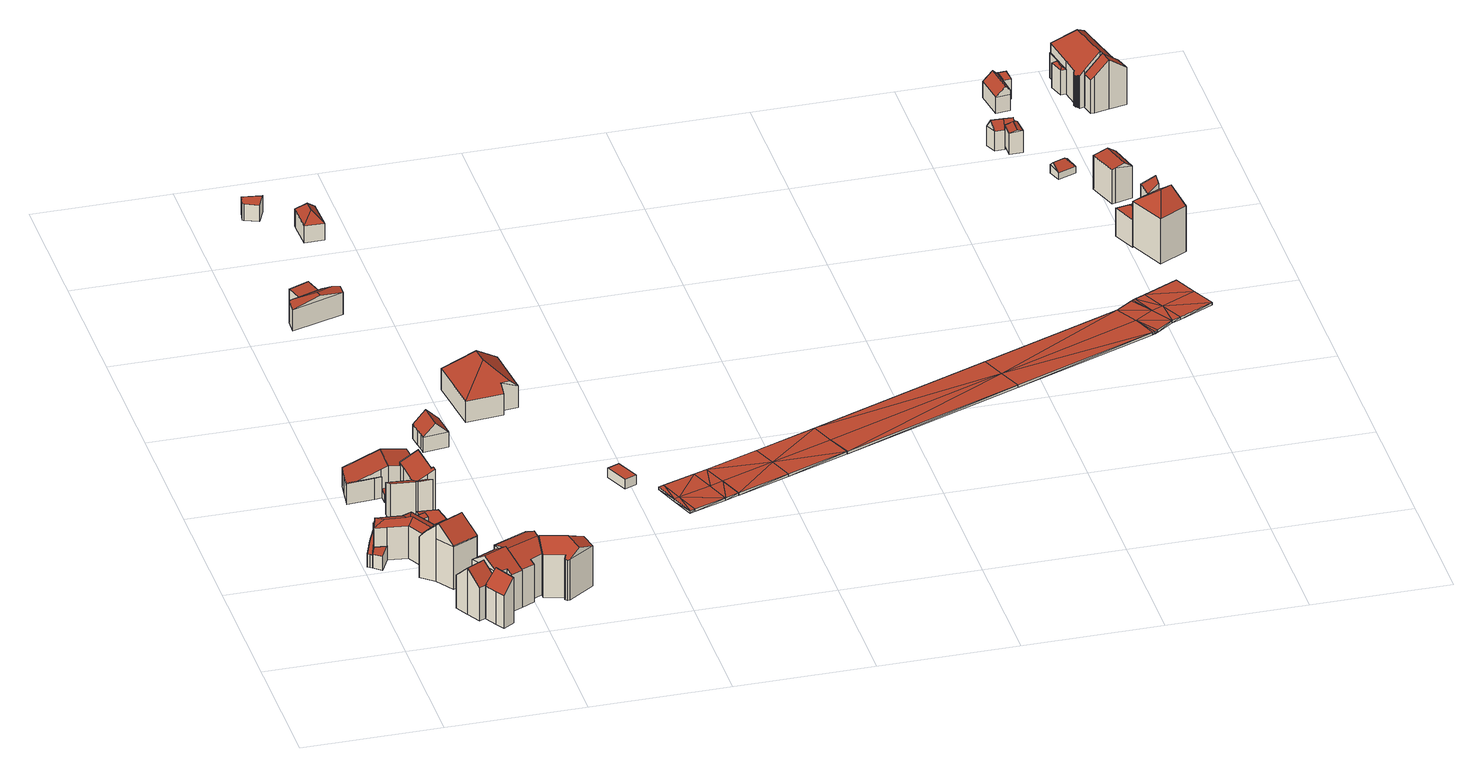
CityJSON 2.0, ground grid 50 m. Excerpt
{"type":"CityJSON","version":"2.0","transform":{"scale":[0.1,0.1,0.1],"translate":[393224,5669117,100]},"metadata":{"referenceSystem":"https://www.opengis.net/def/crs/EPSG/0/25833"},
"CityObjects":{
"building1":{"type":"Building","attributes":{"Gemeindeschluessel":14627140,"Geometrietyp2DReferenz":"3000","function":"31001_9998","roofType":"9999"},"children":["building1-1","building1-2","building1-3","building1-4","building1-5"]},
"building1-1":{"type":"BuildingPart","attributes":{"Dachtyp_tdc":"tdcFreeFormRoof","Dachneigung":19.49,"QualitaetDacherkennung":13,"Geometrietyp2DReferenz":"3000","roofType":"5000","measuredHeight":14.14},"parents":["building1"],"geometry":[{"type":"MultiSurface","lod":"2","boundaries":[[[0,1,2,3]],[[4,5,6]],[[7,8,5,4]],[[9,10,11,12,13,14,15,16,17,18,19]],[[20,7,10,9]],[[7,4,11,10]],[[4,6,12,11]],[[21,22,14,13]],[[22,23,24,15,14]],[[2,1,19,18,25]],[[1,20,9,19]],[[26,27,28,0,3,23,22]],[[29,26,22,21]],[[21,6,5,8,29]],[[8,7,27,26,29]],[[28,27,7,20]],[[0,28,20,1]],[[13,12,6,21]],[[30,24,23,3,31]],[[30,16,15,24]],[[25,32,31,3,2]],[[25,18,17,32]],[[17,16,30,31,32]]],"semantics":{"surfaces":[{"type":"RoofSurface"},{"type":"WallSurface"},{"type":"GroundSurface"},{"type":"ClosureSurface"}],"values":[0,1,1,2,1,1,1,1,1,1,1,0,0,0,0,0,0,3,1,3,1,3,3]}}]},
"building1-2":{"type":"BuildingPart","attributes":{"Dachtyp_tdc":"tdcGableRoof","Dachneigung":45.02,"QualitaetDacherkennung":51,"Geometrietyp2DReferenz":"3000","roofType":"3100","measuredHeight":23.31},"parents":["building1"],"geometry":[{"type":"MultiSurface","lod":"2","boundaries":[[[33,34,35,36]],[[37,38,21,13,39]],[[40,41,42,12,6]],[[41,33,36,42]],[[43,44,45,46]],[[38,37,47,45,44,40]],[[33,46,45,47,34]],[[41,43,46,33]],[[40,44,43,41]],[[36,35,39,13,12,42]],[[39,35,34,37]],[[6,21,38,40]],[[6,12,13,21]],[[34,47,37]]],"semantics":{"surfaces":[{"type":"WallSurface"},{"type":"RoofSurface"},{"type":"GroundSurface"},{"type":"ClosureSurface"}],"values":[0,0,0,0,1,1,0,0,0,2,3,0,3,3]}}]},
"building1-3":{"type":"BuildingPart","attributes":{"Dachtyp_tdc":"tdcFreeFormRoof","Dachneigung":27.72,"QualitaetDacherkennung":4,"Geometrietyp2DReferenz":"3000","roofType":"5000","measuredHeight":10.33},"parents":["building1"],"geometry":[{"type":"MultiSurface","lod":"2","boundaries":[[[48,49,50,51]],[[49,52,53,50]],[[52,54,55,53]],[[54,56,57,55]],[[56,25,18,57]],[[56,54,52,49,48,58,31,32]],[[32,25,56]],[[51,50,53,55,57,18,17,16]],[[17,18,25,32]],[[58,30,31]],[[17,32,31,30,16]],[[48,51,16,30,58]]],"semantics":{"surfaces":[{"type":"WallSurface"},{"type":"RoofSurface"},{"type":"GroundSurface"},{"type":"ClosureSurface"}],"values":[0,0,0,0,0,1,1,2,3,0,3,3]}}]},
"building1-4":{"type":"BuildingPart","attributes":{"Dachtyp_tdc":"tdcPolyFlatRoof","Dachneigung":0,"QualitaetDacherkennung":55,"Geometrietyp2DReferenz":"3000","roofType":"1000","measuredHeight":5.46},"parents":["building1"],"geometry":[{"type":"MultiSurface","lod":"2","boundaries":[[[24,59,60,15]],[[59,61,48,51,60]],[[30,58,61,59,24]],[[15,60,51,16]],[[58,48,61]],[[16,51,48,58,30]],[[15,16,30,24]]],"semantics":{"surfaces":[{"type":"WallSurface"},{"type":"RoofSurface"},{"type":"GroundSurface"},{"type":"ClosureSurface"}],"values":[0,0,1,2,0,3,3]}}]},
"building1-5":{"type":"BuildingPart","attributes":{"Dachtyp_tdc":"tdcPolyFlatRoof","Dachneigung":46.76,"QualitaetDacherkennung":30,"Geometrietyp2DReferenz":"3000","roofType":"2100","measuredHeight":22.6},"parents":["building1"],"geometry":[{"type":"MultiSurface","lod":"2","boundaries":[[[62,63,37,39,64]],[[65,62,64,35,34,47]],[[65,63,62]],[[64,39,35]],[[47,37,63,65]],[[34,35,39,37]],[[34,37,47]]],"semantics":{"surfaces":[{"type":"WallSurface"},{"type":"RoofSurface"},{"type":"GroundSurface"},{"type":"ClosureSurface"}],"values":[0,0,1,2,0,3,3]}}]},
"building2":{"type":"Building","attributes":{"Gemeindeschluessel":14627140,"Geometrietyp2DReferenz":"3000","function":"31001_9998","roofType":"9999"},"children":["building2-1","building2-2"]},
"building2-1":{"type":"BuildingPart","attributes":{"Dachtyp_tdc":"tdcGableRoof","Dachneigung":41.93,"QualitaetDacherkennung":60,"Geometrietyp2DReferenz":"3000","roofType":"3100","measuredHeight":18.28},"parents":["building2"],"geometry":[{"type":"MultiSurface","lod":"2","boundaries":[[[66,67,68,69]],[[67,70,71,68]],[[70,72,73,71]],[[72,74,75,73]],[[74,76,77,75]],[[78,66,69,79,80]],[[74,72,70,67]],[[67,66,78,81,76,74]],[[69,68,71,73,75,77,79]],[[80,81,78]],[[79,77,76,81,80]]],"semantics":{"surfaces":[{"type":"WallSurface"},{"type":"RoofSurface"},{"type":"GroundSurface"},{"type":"ClosureSurface"}],"values":[0,0,0,0,0,0,1,1,2,0,3]}}]},
"building2-2":{"type":"BuildingPart","attributes":{"Dachtyp_tdc":"tdcPolyFlatRoof","Dachneigung":46.5,"QualitaetDacherkennung":61,"Geometrietyp2DReferenz":"3000","roofType":"2100","measuredHeight":17.98},"parents":["building2"],"geometry":[{"type":"MultiSurface","lod":"2","boundaries":[[[82,83,84,77,76]],[[83,85,86,84]],[[85,87,88,86]],[[87,89,90,88]],[[89,80,79,90]],[[80,89,87,85,83,82,81]],[[77,84,86,88,90,79]],[[76,81,82]],[[77,79,80,81,76]]],"semantics":{"surfaces":[{"type":"WallSurface"},{"type":"RoofSurface"},{"type":"GroundSurface"},{"type":"ClosureSurface"}],"values":[0,0,0,0,0,1,2,0,3]}}]},
"building3":{"type":"Building","attributes":{"Gemeindeschluessel":14627140,"Geometrietyp2DReferenz":"3000","function":"31001_9998","roofType":"9999"},"children":["building3-1","building3-2"]},
"building3-1":{"type":"BuildingPart","attributes":{"Dachtyp_tdc":"tdcPolyFlatRoof","Dachneigung":0,"QualitaetDacherkennung":45,"Geometrietyp2DReferenz":"3000","roofType":"1000","measuredHeight":3.75},"parents":["building3"],"geometry":[{"type":"MultiSurface","lod":"2","boundaries":[[[91,92,93,94]],[[95,96,97,98]],[[96,99,100,97]],[[99,101,102,100]],[[101,91,94,102]],[[101,99,96,95,92,91]],[[94,93,98,97,100,102]],[[98,93,92,95]]],"semantics":{"surfaces":[{"type":"WallSurface"},{"type":"RoofSurface"},{"type":"GroundSurface"},{"type":"ClosureSurface"}],"values":[0,0,0,0,0,1,2,3]}}]},
"building3-2":{"type":"BuildingPart","attributes":{"Dachtyp_tdc":"tdcPolyFlatRoof","Dachneigung":0,"QualitaetDacherkennung":50,"Geometrietyp2DReferenz":"3000","roofType":"1000","measuredHeight":7.84},"parents":["building3"],"geometry":[{"type":"MultiSurface","lod":"2","boundaries":[[[103,104,105,106]],[[104,107,95,98,105]],[[108,109,110,93,92]],[[109,111,112,110]],[[111,113,114,112]],[[113,103,106,114]],[[113,111,109,108,107,104,103]],[[106,105,98,93,110,112,114]],[[92,95,107,108]],[[92,93,98,95]]],"semantics":{"surfaces":[{"type":"WallSurface"},{"type":"RoofSurface"},{"type":"GroundSurface"},{"type":"ClosureSurface"}],"values":[0,0,0,0,0,0,1,2,0,3]}}]},
"building4":{"type":"Building","attributes":{"Dachtyp_tdc":"tdcFreeFormRoof","Gemeindeschluessel":14627140,"Dachneigung":33.5,"QualitaetDacherkennung":74,"Geometrietyp2DReferenz":"3000","function":"31001_9998","roofType":"5000","measuredHeight":20.15},"geometry":[{"type":"MultiSurface","lod":"2","boundaries":[[[115,116,117,118]],[[116,119,120,117]],[[119,121,84,120]],[[121,122,73,84]],[[122,123,124,73]],[[123,115,118,124]],[[125,126,123,122]],[[116,115,126,125,121,119]],[[122,121,125]],[[115,123,126]],[[118,117,120,84,73,124]]],"semantics":{"surfaces":[{"type":"WallSurface"},{"type":"RoofSurface"},{"type":"GroundSurface"}],"values":[0,0,0,0,0,0,1,1,0,0,2]}}]},
"building5":{"type":"Building","attributes":{"name":"Stadtverwaltung","Gemeindeschluessel":14627140,"Geometrietyp2DReferenz":"3000","function":"31001_3010","roofType":"9999"},"children":["building5-1","building5-2"]},
"building5-1":{"type":"BuildingPart","attributes":{"Dachtyp_tdc":"tdcGableRoof","Dachneigung":18.48,"QualitaetDacherkennung":16,"Geometrietyp2DReferenz":"3000","roofType":"3100","measuredHeight":11.84},"parents":["building5"],"geometry":[{"type":"MultiSurface","lod":"2","boundaries":[[[127,128,129,130,131]],[[132,133,134,135]],[[133,136,137,134]],[[136,138,139,137]],[[138,140,141,139]],[[140,142,143,141]],[[142,127,131,143]],[[138,136,133,132,144,128,127]],[[127,142,140,138]],[[131,130,135,134,137,139,141,143]],[[144,129,128]],[[132,135,130,129,144]]],"semantics":{"surfaces":[{"type":"WallSurface"},{"type":"RoofSurface"},{"type":"GroundSurface"},{"type":"ClosureSurface"}],"values":[0,0,0,0,0,0,0,1,1,2,0,3]}}]},
"building5-2":{"type":"BuildingPart","attributes":{"Dachtyp_tdc":"tdcPolyFlatRoof","Dachneigung":0,"QualitaetDacherkennung":1,"Geometrietyp2DReferenz":"3000","roofType":"1000","measuredHeight":8.2},"parents":["building5"],"geometry":[{"type":"MultiSurface","lod":"2","boundaries":[[[145,146,132,135,147]],[[129,148,149,130]],[[148,150,151,149]],[[150,145,147,151]],[[150,148,129,144,146,145]],[[147,135,130,149,151]],[[144,132,146]],[[130,135,132,144,129]]],"semantics":{"surfaces":[{"type":"WallSurface"},{"type":"RoofSurface"},{"type":"GroundSurface"},{"type":"ClosureSurface"}],"values":[0,0,0,0,1,2,0,3]}}]},
"building6":{"type":"Building","attributes":{"Gemeindeschluessel":14627140,"Geometrietyp2DReferenz":"3000","function":"31001_9998","roofType":"9999"},"children":["building6-1","building6-2","building6-3","building6-4"]},
"building6-1":{"type":"BuildingPart","attributes":{"Dachtyp_tdc":"tdcPolyFlatRoof","Dachneigung":29.31,"QualitaetDacherkennung":77,"Geometrietyp2DReferenz":"3000","roofType":"2100","measuredHeight":16.41},"parents":["building6"],"geometry":[{"type":"MultiSurface","lod":"2","boundaries":[[[152,153,154,155]],[[153,156,157,154]],[[156,158,159,157]],[[158,160,161,162,159]],[[163,164,165,166,167]],[[168,152,155,169,170]],[[168,164,163,171,172,160,158,156,153,152]],[[155,154,157,159,162,173,167,166,169]],[[172,161,160]],[[171,173,162,161,172]],[[167,173,171,163]],[[170,165,164,168]],[[170,169,166,165]]],"semantics":{"surfaces":[{"type":"WallSurface"},{"type":"RoofSurface"},{"type":"GroundSurface"},{"type":"ClosureSurface"}],"values":[0,0,0,0,0,0,1,2,0,3,3,0,3]}}]},
"building6-2":{"type":"BuildingPart","attributes":{"Dachtyp_tdc":"tdcPolyFlatRoof","Dachneigung":29.2,"QualitaetDacherkennung":67,"Geometrietyp2DReferenz":"3000","roofType":"2100","measuredHeight":16.06},"parents":["building6"],"geometry":[{"type":"MultiSurface","lod":"2","boundaries":[[[174,175,176,177]],[[161,174,177,162]],[[161,172,178,175,174]],[[177,176,173,162]],[[176,175,178,171,173]],[[172,171,178]],[[162,173,171,172,161]]],"semantics":{"surfaces":[{"type":"WallSurface"},{"type":"RoofSurface"},{"type":"GroundSurface"},{"type":"ClosureSurface"}],"values":[0,0,1,2,3,0,3]}}]},
"building6-3":{"type":"BuildingPart","attributes":{"Dachtyp_tdc":"tdcPolyFlatRoof","Dachneigung":26.35,"QualitaetDacherkennung":40,"Geometrietyp2DReferenz":"3000","roofType":"2100","measuredHeight":15.75},"parents":["building6"],"geometry":[{"type":"MultiSurface","lod":"2","boundaries":[[[179,180,163,167,181]],[[182,183,184,176,175]],[[183,185,186,184]],[[185,179,181,186]],[[185,183,182,180,179]],[[181,167,173,176,184,186]],[[175,178,171,163,180,182]],[[173,167,163,171]],[[175,176,173,171,178]]],"semantics":{"surfaces":[{"type":"WallSurface"},{"type":"RoofSurface"},{"type":"GroundSurface"},{"type":"ClosureSurface"}],"values":[0,0,0,0,1,2,0,3,3]}}]},
"building6-4":{"type":"BuildingPart","attributes":{"Dachtyp_tdc":"tdcPolyFlatRoof","Dachneigung":0,"QualitaetDacherkennung":26,"Geometrietyp2DReferenz":"3000","roofType":"1000","measuredHeight":3.22},"parents":["building6"],"geometry":[{"type":"MultiSurface","lod":"2","boundaries":[[[187,188,189,190]],[[188,170,169,189]],[[165,191,192,166]],[[191,187,190,192]],[[191,165,170,188,187]],[[190,189,169,166,192]],[[166,169,170,165]]],"semantics":{"surfaces":[{"type":"WallSurface"},{"type":"RoofSurface"},{"type":"GroundSurface"},{"type":"ClosureSurface"}],"values":[0,0,0,0,1,2,3]}}]},
"building7":{"type":"Building","attributes":{"Dachtyp_tdc":"tdcFreeFormRoof","Gemeindeschluessel":14627140,"Dachneigung":14.75,"QualitaetDacherkennung":50,"Geometrietyp2DReferenz":"3000","function":"31001_9998","roofType":"5000","measuredHeight":19.57},"geometry":[{"type":"MultiSurface","lod":"2","boundaries":[[[193,194,195,196]],[[194,197,198,195]],[[197,199,200,198]],[[199,201,118,200]],[[201,202,124,118]],[[202,203,204,124]],[[203,193,196,204]],[[197,194,205,206,201,199]],[[205,193,203,202,206]],[[194,193,205]],[[202,201,206]],[[196,195,198,200,118,124,204]]],"semantics":{"surfaces":[{"type":"WallSurface"},{"type":"RoofSurface"},{"type":"GroundSurface"}],"values":[0,0,0,0,0,0,0,1,1,0,0,2]}}]},
"building8":{"type":"Building","attributes":{"Dachtyp_tdc":"tdcFreeFormRoof","Gemeindeschluessel":14627140,"Dachneigung":33.66,"QualitaetDacherkennung":57,"Geometrietyp2DReferenz":"3000","function":"31001_9998","roofType":"5000","measuredHeight":20.93},"geometry":[{"type":"MultiSurface","lod":"2","boundaries":[[[207,208,209,210]],[[208,211,212,209]],[[211,213,214,212]],[[213,215,216,214]],[[215,217,218,216]],[[217,219,220,218]],[[219,221,222,220]],[[221,223,224,222]],[[223,225,226,224]],[[225,207,210,226]],[[227,221,228,229]],[[228,219,217,215,230,229]],[[208,207,225,223,227,229,230,213,211]],[[215,213,230]],[[223,221,227]],[[221,219,228]],[[210,209,212,214,216,218,220,222,224,226]]],"semantics":{"surfaces":[{"type":"WallSurface"},{"type":"RoofSurface"},{"type":"GroundSurface"}],"values":[0,0,0,0,0,0,0,0,0,0,1,1,1,0,0,0,2]}}]},
"building9":{"type":"Building","attributes":{"Dachtyp_tdc":"tdcFreeFormRoof","Gemeindeschluessel":14627140,"Dachneigung":45.7,"QualitaetDacherkennung":73,"Geometrietyp2DReferenz":"3000","function":"31001_9998","roofType":"5000","measuredHeight":10.39},"geometry":[{"type":"MultiSurface","lod":"2","boundaries":[[[231,232,233,234]],[[232,235,236,233]],[[235,237,238,236]],[[237,239,240,238]],[[239,241,242,240]],[[241,231,234,242]],[[243,239,237,244]],[[241,243,244,235,232,231]],[[241,239,243]],[[237,235,244]],[[234,233,236,238,240,242]]],"semantics":{"surfaces":[{"type":"WallSurface"},{"type":"RoofSurface"},{"type":"GroundSurface"}],"values":[0,0,0,0,0,0,1,1,0,0,2]}}]},
"building10":{"type":"Building","attributes":{"Dachtyp_tdc":"tdcFreeFormRoof","Gemeindeschluessel":14627140,"Dachneigung":10.75,"QualitaetDacherkennung":39,"Geometrietyp2DReferenz":"3000","function":"31001_9998","roofType":"5000","measuredHeight":10.29},"geometry":[{"type":"MultiSurface","lod":"2","boundaries":[[[245,246,247,248]],[[246,249,250,247]],[[249,251,252,250]],[[251,253,254,252]],[[253,245,248,254]],[[255,256,249,257]],[[258,255,257,246,245]],[[253,251,256,255,258]],[[249,246,257]],[[251,249,256]],[[245,253,258]],[[248,247,250,252,254]]],"semantics":{"surfaces":[{"type":"WallSurface"},{"type":"RoofSurface"},{"type":"GroundSurface"}],"values":[0,0,0,0,0,1,1,1,0,0,0,2]}}]},
"building11":{"type":"Building","attributes":{"Dachtyp_tdc":"tdcPolyFlatRoof","Gemeindeschluessel":14627140,"Dachneigung":7.63,"QualitaetDacherkennung":83,"Geometrietyp2DReferenz":"3000","function":"31001_9998","roofType":"2100","measuredHeight":4.25},"geometry":[{"type":"MultiSurface","lod":"2","boundaries":[[[259,260,261,262]],[[260,263,264,261]],[[263,265,266,264]],[[265,259,262,266]],[[265,263,260,259]],[[262,261,264,266]]],"semantics":{"surfaces":[{"type":"WallSurface"},{"type":"RoofSurface"},{"type":"GroundSurface"}],"values":[0,0,0,0,1,2]}}]},
"building12":{"type":"Building","attributes":{"Dachtyp_tdc":"tdcPolyFlatRoof","Gemeindeschluessel":14627140,"Dachneigung":0,"QualitaetDacherkennung":59,"Geometrietyp2DReferenz":"3000","function":"31001_9998","roofType":"1000","measuredHeight":6.37},"geometry":[{"type":"MultiSurface","lod":"2","boundaries":[[[267,268,269,270]],[[268,271,272,269]],[[271,273,274,272]],[[273,275,276,274]],[[275,267,270,276]],[[275,273,271,268,267]],[[270,269,272,274,276]]],"semantics":{"surfaces":[{"type":"WallSurface"},{"type":"RoofSurface"},{"type":"GroundSurface"}],"values":[0,0,0,0,0,1,2]}}]},
"building13":{"type":"Building","attributes":{"Dachtyp_tdc":"tdcFreeFormRoof","Gemeindeschluessel":14627140,"Dachneigung":40.43,"QualitaetDacherkennung":66,"Geometrietyp2DReferenz":"3000","function":"31001_9998","roofType":"5000","measuredHeight":16.93},"geometry":[{"type":"MultiSurface","lod":"2","boundaries":[[[277,278,279,280]],[[278,281,282,279]],[[281,283,284,282]],[[283,285,286,284]],[[285,287,288,286]],[[287,277,280,288]],[[289,290,283,281,278,291]],[[287,285,292]],[[277,287,292,289,291]],[[290,289,292,285]],[[278,277,291]],[[285,283,290]],[[280,279,282,284,286,288]]],"semantics":{"surfaces":[{"type":"WallSurface"},{"type":"RoofSurface"},{"type":"GroundSurface"}],"values":[0,0,0,0,0,0,1,1,1,1,0,0,2]}}]},
"building14":{"type":"Building","attributes":{"Dachtyp_tdc":"tdcFreeFormRoof","Gemeindeschluessel":14627140,"Dachneigung":44.38,"QualitaetDacherkennung":91,"Geometrietyp2DReferenz":"3000","function":"31001_9998","roofType":"5000","measuredHeight":10.18},"geometry":[{"type":"MultiSurface","lod":"2","boundaries":[[[293,294,295,296]],[[294,297,298,295]],[[297,299,300,298]],[[299,301,302,300]],[[301,303,304,302]],[[303,293,296,304]],[[293,305,294]],[[306,303,301,299]],[[293,303,306,305]],[[294,305,306,299,297]],[[296,295,298,300,302,304]]],"semantics":{"surfaces":[{"type":"WallSurface"},{"type":"RoofSurface"},{"type":"GroundSurface"}],"values":[0,0,0,0,0,0,1,1,1,1,2]}}]},
"building15":{"type":"Building","attributes":{"Dachtyp_tdc":"tdcPolyFlatRoof","Gemeindeschluessel":14627140,"Dachneigung":0,"QualitaetDacherkennung":78,"Geometrietyp2DReferenz":"3000","function":"31001_9998","roofType":"1000","measuredHeight":3.73},"geometry":[{"type":"MultiSurface","lod":"2","boundaries":[[[307,308,309,310]],[[308,311,312,309]],[[311,313,314,312]],[[313,307,310,314]],[[313,311,308,307]],[[310,309,312,314]]],"semantics":{"surfaces":[{"type":"WallSurface"},{"type":"RoofSurface"},{"type":"GroundSurface"}],"values":[0,0,0,0,1,2]}}]},
"building16":{"type":"Building","attributes":{"name":"Altstadtbrücke","BodenHoehe":106.03,"gemHoehe":0,"BauwerkHoehe":1,"Breite":18.5,"Gemeindeschluessel":"14627140","Geometrietyp2DReferenz":"3000","function":"53001_1800","measuredHeight":1},"geometry":[{"type":"MultiSurface","lod":"2","boundaries":[[[315,316,317]],[[315,317,318]],[[319,320,315]],[[315,320,316]],[[321,322,323]],[[321,323,320]],[[321,320,319]],[[324,325,326]],[[324,326,321]],[[321,326,322]],[[327,328,329]],[[327,329,324]],[[324,329,325]],[[330,331,328]],[[330,328,327]],[[332,333,334]],[[332,334,330]],[[330,334,331]],[[335,336,332]],[[332,336,337]],[[332,337,333]],[[338,339,336]],[[338,336,335]],[[340,341,338]],[[338,341,339]],[[342,315,318]],[[342,318,343]],[[344,319,345]],[[345,319,315]],[[345,315,342]],[[346,321,319]],[[346,319,347]],[[347,319,344]],[[348,324,346]],[[346,324,321]],[[349,327,324]],[[349,324,348]],[[350,330,349]],[[349,330,327]],[[351,332,330]],[[351,330,350]],[[352,335,351]],[[351,335,332]],[[353,338,352]],[[352,338,335]],[[354,340,353]],[[353,340,338]],[[337,336,355]],[[337,355,356]],[[336,339,357]],[[336,357,355]],[[339,341,358]],[[339,358,357]],[[341,340,359]],[[341,359,358]],[[340,354,360]],[[340,360,359]],[[354,353,361]],[[354,361,360]],[[353,352,362]],[[353,362,361]],[[352,351,363]],[[352,363,362]],[[351,350,364]],[[351,364,363]],[[350,349,365]],[[350,365,364]],[[349,348,366]],[[349,366,365]],[[348,346,367]],[[348,367,366]],[[346,347,368]],[[346,368,367]],[[347,344,369]],[[347,369,368]],[[344,345,370]],[[344,370,369]],[[345,342,371]],[[345,371,370]],[[342,343,372]],[[342,372,371]],[[343,318,373]],[[343,373,372]],[[318,317,374]],[[318,374,373]],[[317,316,375]],[[317,375,374]],[[316,320,376]],[[316,376,375]],[[320,323,377]],[[320,377,376]],[[323,322,378]],[[323,378,377]],[[322,326,379]],[[322,379,378]],[[326,325,380]],[[326,380,379]],[[325,329,381]],[[325,381,380]],[[329,328,382]],[[329,382,381]],[[328,331,383]],[[328,383,382]],[[331,334,384]],[[331,384,383]],[[334,333,385]],[[334,385,384]],[[333,337,356]],[[333,356,385]],[[374,375,386]],[[373,374,386]],[[386,376,387]],[[375,376,386]],[[377,378,388]],[[376,377,388]],[[387,376,388]],[[379,380,389]],[[388,379,389]],[[378,379,388]],[[381,382,390]],[[389,381,390]],[[380,381,389]],[[382,383,391]],[[390,382,391]],[[384,385,392]],[[391,384,392]],[[383,384,391]],[[392,355,393]],[[356,355,392]],[[385,356,392]],[[355,357,394]],[[393,355,394]],[[394,358,359]],[[357,358,394]],[[373,386,371]],[[372,373,371]],[[370,387,369]],[[386,387,370]],[[371,386,370]],[[387,388,367]],[[368,387,367]],[[369,387,368]],[[367,389,366]],[[388,389,367]],[[389,390,365]],[[366,389,365]],[[365,391,364]],[[390,391,365]],[[391,392,363]],[[364,391,363]],[[363,393,362]],[[392,393,363]],[[362,394,361]],[[393,394,362]],[[361,359,360]],[[394,359,361]]],"semantics":{"surfaces":[{"type":"RoofSurface"},{"type":"WallSurface"},{"type":"GroundSurface"}],"values":[0,0,0,0,0,0,0,0,0,0,0,0,0,0,0,0,0,0,0,0,0,0,0,0,0,0,0,0,0,0,0,0,0,0,0,0,0,0,0,0,0,0,0,0,0,0,0,1,1,1,1,1,1,1,1,1,1,1,1,1,1,1,1,1,1,1,1,1,1,1,1,1,1,1,1,1,1,1,1,1,1,1,1,1,1,1,1,1,1,1,1,1,1,1,1,1,1,1,1,1,1,1,1,1,1,1,1,1,1,2,2,2,2,2,2,2,2,2,2,2,2,2,2,2,2,2,2,2,2,2,2,2,2,2,2,2,2,2,2,2,2,2,2,2,2,2,2,2,2,2,2,2,2,2,2,2]}}]},
"building17":{"type":"Building","attributes":{"Dachtyp_tdc":"tdcFreeFormRoof","Gemeindeschluessel":14627140,"Dachneigung":58.65,"QualitaetDacherkennung":14,"Geometrietyp2DReferenz":"3000","function":"31001_9998","roofType":"5000","measuredHeight":11.14},"geometry":[{"type":"MultiSurface","lod":"2","boundaries":[[[395,396,397,398]],[[396,399,400,397]],[[399,401,402,400]],[[401,403,404,402]],[[403,405,406,404]],[[405,395,398,406]],[[407,403,401]],[[403,407,405]],[[408,409,407,401,399]],[[408,399,396]],[[409,408,396,395]],[[407,409,395,405]],[[398,397,400,402,404,406]]],"semantics":{"surfaces":[{"type":"WallSurface"},{"type":"RoofSurface"},{"type":"GroundSurface"}],"values":[0,0,0,0,0,0,0,0,1,0,1,1,2]}}]},
"building18":{"type":"Building","attributes":{"Dachtyp_tdc":"tdcFreeFormRoof","Gemeindeschluessel":14627140,"Dachneigung":19.71,"QualitaetDacherkennung":51,"Geometrietyp2DReferenz":"3000","function":"31001_9998","roofType":"5000","measuredHeight":9.17},"geometry":[{"type":"MultiSurface","lod":"2","boundaries":[[[410,411,412,413]],[[411,414,415,412]],[[414,416,417,415]],[[416,418,419,417]],[[418,420,421,419]],[[420,410,413,421]],[[416,422,423,418]],[[411,410,420,423,422,414]],[[416,414,422]],[[420,418,423]],[[413,412,415,417,419,421]]],"semantics":{"surfaces":[{"type":"WallSurface"},{"type":"RoofSurface"},{"type":"GroundSurface"}],"values":[0,0,0,0,0,0,1,1,0,0,2]}}]},
"building19":{"type":"Building","attributes":{"Gemeindeschluessel":14627140,"Geometrietyp2DReferenz":"3000","function":"31001_9998","roofType":"9999"},"children":["building19-1","building19-2"]},
"building19-1":{"type":"BuildingPart","attributes":{"Dachtyp_tdc":"tdcPolyFlatRoof","Dachneigung":0,"QualitaetDacherkennung":68,"Geometrietyp2DReferenz":"3000","roofType":"1000","measuredHeight":10.98},"parents":["building19"],"geometry":[{"type":"MultiSurface","lod":"2","boundaries":[[[424,425,426,427]],[[425,428,429,426]],[[428,430,431,432,429]],[[433,424,427,434,435]],[[433,430,428,425,424]],[[427,426,429,432,434]],[[435,431,430,433]],[[435,434,432,431]]],"semantics":{"surfaces":[{"type":"WallSurface"},{"type":"RoofSurface"},{"type":"GroundSurface"},{"type":"ClosureSurface"}],"values":[0,0,0,0,1,2,0,3]}}]},
"building19-2":{"type":"BuildingPart","attributes":{"Dachtyp_tdc":"tdcFreeFormRoof","Dachneigung":43.67,"QualitaetDacherkennung":15,"Geometrietyp2DReferenz":"3000","roofType":"5000","measuredHeight":11.67},"parents":["building19"],"geometry":[{"type":"MultiSurface","lod":"2","boundaries":[[[431,436,437,432]],[[436,438,439,437]],[[438,435,434,439]],[[440,441,438,436]],[[440,436,431]],[[441,440,431,435]],[[441,435,438]],[[434,432,437,439]],[[432,434,435,431]]],"semantics":{"surfaces":[{"type":"WallSurface"},{"type":"RoofSurface"},{"type":"GroundSurface"},{"type":"ClosureSurface"}],"values":[0,0,0,1,1,1,1,2,3]}}]},
"building20":{"type":"Building","attributes":{"Dachtyp_tdc":"tdcHipAndGableRoof","Gemeindeschluessel":14627140,"Dachneigung":39.95,"QualitaetDacherkennung":65,"Geometrietyp2DReferenz":"3000","function":"31001_9998","roofType":"5000","measuredHeight":5.27},"geometry":[{"type":"MultiSurface","lod":"2","boundaries":[[[442,443,444,445]],[[443,446,447,444]],[[446,448,449,447]],[[448,442,445,449]],[[446,443,450]],[[442,448,451]],[[443,442,451,450]],[[448,446,450,451]],[[445,444,447,449]]],"semantics":{"surfaces":[{"type":"WallSurface"},{"type":"RoofSurface"},{"type":"GroundSurface"}],"values":[0,0,0,0,1,0,1,1,2]}}]},
"building21":{"type":"Building","attributes":{"Dachtyp_tdc":"tdcGableRoof","Gemeindeschluessel":14627140,"Dachneigung":44.33,"QualitaetDacherkennung":80,"Geometrietyp2DReferenz":"3000","function":"31001_9998","roofType":"3100","measuredHeight":9.83},"geometry":[{"type":"MultiSurface","lod":"2","boundaries":[[[452,453,454,455]],[[453,456,457,454]],[[456,458,459,457]],[[458,460,461,459]],[[460,452,455,461]],[[462,463,464,465,466]],[[456,465,464,458]],[[453,466,465,456]],[[452,462,466,453]],[[460,463,462,452]],[[458,464,463,460]],[[455,454,457,459,461]]],"semantics":{"surfaces":[{"type":"WallSurface"},{"type":"RoofSurface"},{"type":"GroundSurface"}],"values":[0,0,0,0,0,1,1,0,0,0,0,2]}}]},
"building22":{"type":"Building","attributes":{"Gemeindeschluessel":14627140,"Geometrietyp2DReferenz":"3000","function":"31001_9998","roofType":"9999"},"children":["building22-1","building22-2"]},
"building22-1":{"type":"BuildingPart","attributes":{"Dachtyp_tdc":"tdcPolyFlatRoof","Dachneigung":28.02,"QualitaetDacherkennung":89,"Geometrietyp2DReferenz":"3000","roofType":"2100","measuredHeight":20.22},"parents":["building22"],"geometry":[{"type":"MultiSurface","lod":"2","boundaries":[[[467,468,469,470]],[[468,471,472,473,469]],[[474,475,476,477]],[[475,467,470,476]],[[475,474,478,471,468,467]],[[470,469,473,477,476]],[[478,472,471]],[[474,477,473,472,478]]],"semantics":{"surfaces":[{"type":"WallSurface"},{"type":"RoofSurface"},{"type":"GroundSurface"},{"type":"ClosureSurface"}],"values":[0,0,0,0,1,2,0,3]}}]},
"building22-2":{"type":"BuildingPart","attributes":{"Dachtyp_tdc":"tdcHipAndGableRoof","Dachneigung":37.03,"QualitaetDacherkennung":61,"Geometrietyp2DReferenz":"3000","roofType":"5000","measuredHeight":23.08},"parents":["building22"],"geometry":[{"type":"MultiSurface","lod":"2","boundaries":[[[472,479,480,473]],[[479,481,482,480]],[[481,483,484,482]],[[483,485,486,484]],[[485,487,488,486]],[[487,489,490,488]],[[489,491,492,490]],[[491,493,474,477,492]],[[489,487,494]],[[487,485,483,494]],[[483,481,479,472,478,493,491,489,494]],[[473,480,482,484,486,488,490,492,477]],[[478,474,493]],[[473,477,474,478,472]]],"semantics":{"surfaces":[{"type":"WallSurface"},{"type":"RoofSurface"},{"type":"GroundSurface"},{"type":"ClosureSurface"}],"values":[0,0,0,0,0,0,0,0,1,1,1,2,0,3]}}]},
"building23":{"type":"Building","attributes":{"Dachtyp_tdc":"tdcFreeFormRoof","Gemeindeschluessel":14627140,"Dachneigung":12.62,"QualitaetDacherkennung":44,"Geometrietyp2DReferenz":"3000","function":"31001_9998","roofType":"5000","measuredHeight":14.54},"geometry":[{"type":"MultiSurface","lod":"2","boundaries":[[[495,496,497,498]],[[496,499,500,497]],[[499,501,502,500]],[[501,503,504,502]],[[503,495,498,504]],[[505,499,496,506]],[[501,505,506,495,503]],[[501,499,505]],[[496,495,506]],[[498,497,500,502,504]]],"semantics":{"surfaces":[{"type":"WallSurface"},{"type":"RoofSurface"},{"type":"GroundSurface"}],"values":[0,0,0,0,0,1,1,0,0,2]}}]},
"building24":{"type":"Building","attributes":{"Dachtyp_tdc":"tdcPolyFlatRoof","Gemeindeschluessel":14627140,"Dachneigung":0,"QualitaetDacherkennung":32,"Geometrietyp2DReferenz":"3000","function":"31001_9998","roofType":"1000","measuredHeight":8.03},"geometry":[{"type":"MultiSurface","lod":"2","boundaries":[[[507,508,509,510]],[[508,511,512,509]],[[511,513,514,512]],[[513,507,510,514]],[[513,511,508,507]],[[510,509,512,514]]],"semantics":{"surfaces":[{"type":"WallSurface"},{"type":"RoofSurface"},{"type":"GroundSurface"}],"values":[0,0,0,0,1,2]}}]},
"building25":{"type":"Building","attributes":{"Gemeindeschluessel":14627140,"Geometrietyp2DReferenz":"3000","function":"31001_9998","roofType":"9999"},"children":["building25-1","building25-2","building25-3"]},
"building25-1":{"type":"BuildingPart","attributes":{"Dachtyp_tdc":"tdcHipAndGableRoof","Dachneigung":43.89,"QualitaetDacherkennung":51,"Geometrietyp2DReferenz":"3000","roofType":"5000","measuredHeight":20.22},"parents":["building25"],"geometry":[{"type":"MultiSurface","lod":"2","boundaries":[[[515,516,517,518,519]],[[516,520,521,517]],[[520,522,523,521]],[[522,524,525,523]],[[524,526,527,525]],[[526,528,529,527]],[[528,530,531,529]],[[530,532,533,531]],[[532,534,535,533]],[[534,536,537,535]],[[536,538,539,537]],[[538,540,541,539]],[[540,542,543,541]],[[542,544,545,543]],[[544,546,547,545]],[[546,548,549,547]],[[548,550,551,549]],[[550,552,553,551]],[[552,554,555,553]],[[554,556,557,555]],[[556,558,559,557]],[[558,560,561,559]],[[560,562,563,561]],[[562,564,565,563]],[[564,566,567,565]],[[566,568,569,567]],[[568,570,571,569]],[[570,572,573,571]],[[572,574,575,576,573]],[[577,578,579,580,581]],[[578,582,583,579]],[[582,584,585,583]],[[584,586,587,585]],[[578,577,588]],[[577,574,572,570,568,566,564,562,560,558,556,554,552,550,548,546,544,542,540,538,536,534,532,530,528,526,524,522,520,516,515,589,588]],[[589,590,586,584,582,578,588]],[[587,591,592,518,517,521,523,525,527,529,531,533,535,537,539,541,543,545,547,549,551,553,555,557,559,561,563,565,567,569,571,573,576,580,579,583,585]],[[593,594,590,589]],[[592,591,594,593]],[[591,587,586,590,594]],[[515,519,593,589]],[[592,593,519,518]],[[581,575,574,577]],[[581,580,576,575]]],"semantics":{"surfaces":[{"type":"WallSurface"},{"type":"RoofSurface"},{"type":"GroundSurface"},{"type":"ClosureSurface"}],"values":[0,0,0,0,0,0,0,0,0,0,0,0,0,0,0,0,0,0,0,0,0,0,0,0,0,0,0,0,0,0,0,0,0,1,1,1,2,0,3,3,0,3,0,3]}}]},
"building25-2":{"type":"BuildingPart","attributes":{"Dachtyp_tdc":"tdcFreeFormRoof","Dachneigung":39.91,"QualitaetDacherkennung":16,"Geometrietyp2DReferenz":"3000","roofType":"5000","measuredHeight":10.71},"parents":["building25"],"geometry":[{"type":"MultiSurface","lod":"2","boundaries":[[[575,595,596,576]],[[595,597,598,596]],[[597,599,600,598]],[[599,601,602,600]],[[601,581,580,602]],[[603,581,601]],[[604,603,601,599]],[[605,604,599,597]],[[606,605,597,595]],[[606,595,575]],[[603,604,605,606,575,581]],[[576,596,598,600,602,580]],[[576,580,581,575]]],"semantics":{"surfaces":[{"type":"WallSurface"},{"type":"RoofSurface"},{"type":"GroundSurface"},{"type":"ClosureSurface"}],"values":[0,0,0,0,0,1,1,1,1,1,1,2,3]}}]},
"building25-3":{"type":"BuildingPart","attributes":{"Dachtyp_tdc":"tdcGableRoof","Dachneigung":42.86,"QualitaetDacherkennung":50,"Geometrietyp2DReferenz":"3000","roofType":"3100","measuredHeight":19.35},"parents":["building25"],"geometry":[{"type":"MultiSurface","lod":"2","boundaries":[[[607,608,609,610]],[[608,611,612,609]],[[611,613,614,612]],[[613,519,518,614]],[[615,616,617,587,586]],[[616,607,610,617]],[[594,593,519,613,611,608]],[[608,607,616,615,590,594]],[[610,609,612,614,518,592,591,587,617]],[[591,592,593,594]],[[592,518,519,593]],[[615,586,590]],[[591,594,590,586,587]]],"semantics":{"surfaces":[{"type":"WallSurface"},{"type":"RoofSurface"},{"type":"GroundSurface"},{"type":"ClosureSurface"}],"values":[0,0,0,0,0,0,1,1,2,3,3,0,3]}}]}
},
"vertices":[
[81,575,166],[58,611,154],[56,604,154],[37,547,154],[264,462,154],[264,462,155],[265,460,154],[185,616,154],[260,469,158],[151,600,26],[185,616,26],[264,462,26],[265,460,26],[206,430,26],[154,533,26],[83,542,26],[37,547,26],[54,599,26],[56,604,26],[58,611,26],[151,600,154],[206,430,154],[154,533,154],[83,542,154],[83,542,80],[56,604,124],[176,564,166],[170,568,167],[156,566,166],[222,480,167],[37,547,80],[37,547,100],[54,599,129],
[249,304,192],[206,368,192],[206,368,26],[249,304,26],[175,415,192],[206,430,192],[175,415,26],[265,460,192],[342,350,192],[342,350,26],[342,350,196],[304,404,259],[212,359,259],[249,304,196],[206,368,248],
[22,504,76],[15,510,78],[15,510,26],[22,504,26],[6,514,79],[6,514,26],[25,555,102],[25,555,26],[53,600,129],[53,600,26],[24,512,80],
[50,482,80],[50,482,26],[22,504,80],
[156,405,186],[175,415,196],[156,405,26],[206,368,252],
[279,77,163],[250,128,216],[250,128,33],[279,77,33],[223,175,163],[223,175,33],[287,209,162],[287,209,33],[315,161,216],[315,161,33],[345,110,162],[345,110,33],[301,88,163],[301,88,33],[301,88,161],[302,89,163],
[345,110,213],[346,107,213],[346,107,33],[385,35,212],[385,35,33],[345,8,161],[345,8,33],[326,42,161],[326,42,33],
[326,683,63],[253,648,63],[253,648,25],[326,683,25],[249,679,63],[239,754,63],[239,754,25],[249,679,25],[295,750,63],[295,750,25],[314,748,63],[314,748,25],
[65,660,104],[196,659,104],[196,659,25],[65,660,25],[249,679,104],[253,648,104],[185,616,104],[185,616,25],[151,600,104],[151,600,25],[58,611,104],[58,611,25],
[438,123,179],[397,104,179],[397,104,33],[438,123,33],[385,123,193],[385,123,33],[346,107,195],[287,209,194],[376,252,194],[376,252,33],[317,158,234],[401,199,234],
[193,941,139],[168,939,130],[168,939,102],[168,939,20],[193,941,20],[45,930,89],[53,988,91],[53,988,20],[45,930,20],[60,1041,93],[60,1041,20],[195,1051,139],[195,1051,20],[287,1058,120],[287,1058,20],[298,948,118],[298,948,20],[84,933,102],
[44,924,102],[45,930,102],[44,924,20],[168,935,102],[168,935,20],[143,933,102],[143,933,20],
[298,948,182],[310,822,183],[310,822,23],[298,948,23],[317,821,187],[317,821,23],[319,804,187],[319,804,23],[292,802,173],[292,802,154],[292,802,23],[242,820,145],[236,904,145],[236,904,55],[236,904,23],[242,820,23],[234,944,145],[234,944,23],[234,944,55],[244,800,145],[260,801,154],[244,800,23],
[295,750,184],[247,753,180],[247,753,23],[295,750,23],[244,800,154],
[154,828,148],[242,820,148],[154,828,23],[247,753,181],[239,754,181],[239,754,23],[153,763,180],[153,763,23],
[168,935,55],[168,939,55],[168,939,23],[168,935,23],[170,899,55],[170,899,23],
[525,294,217],[522,182,194],[522,182,33],[525,294,33],[477,160,193],[477,160,33],[485,144,182],[485,144,33],[438,123,182],[376,252,211],[499,305,212],[499,305,33],[523,243,229],[406,191,229],
[588,131,196],[593,141,204],[593,141,35],[588,131,35],[521,161,204],[521,161,35],[522,182,218],[522,182,35],[525,294,197],[525,294,35],[632,265,197],[632,265,35],[663,248,202],[663,248,35],[700,188,194],[700,188,35],[605,124,195],[605,124,35],[595,121,191],[595,121,35],[644,150,219],[678,224,214],[617,195,244],[523,221,244],
[374,1198,81],[371,1223,80],[371,1223,23],[374,1198,23],[365,1267,79],[365,1267,23],[458,1277,82],[458,1277,23],[468,1184,82],[468,1184,23],[377,1173,81],[377,1173,23],[421,1178,127],[411,1272,127],
[153,2025,108],[155,2080,112],[155,2080,26],[153,2025,26],[282,2128,110],[282,2128,26],[344,2127,110],[344,2127,26],[342,2083,113],[342,2083,26],[251,2078,129],[314,2127,115],[160,2082,113],[257,2057,129],
[220,2148,59],[192,2217,69],[192,2217,26],[220,2148,26],[266,2248,69],[266,2248,26],[295,2179,59],[295,2179,26],
[162,2693,123],[157,2696,123],[157,2696,59],[162,2693,59],[165,2741,123],[165,2741,59],[237,2729,123],[237,2729,59],[211,2672,123],[211,2672,59],
[758,1370,105],[696,1363,131],[696,1363,21],[758,1370,21],[699,1334,105],[699,1334,21],[563,1321,104],[563,1321,21],[538,1545,104],[538,1545,21],[738,1566,105],[738,1566,21],[652,1427,190],[563,1322,105],[728,1367,131],[646,1491,190],
[402,2544,98],[331,2543,99],[331,2543,32],[402,2544,32],[328,2645,99],[328,2645,32],[328,2657,99],[328,2657,32],[344,2658,99],[344,2658,32],[398,2659,98],[398,2659,32],[365,2582,134],[364,2627,134],
[970,777,58],[932,863,58],[932,863,21],[970,777,21],[976,882,58],[976,882,21],[1014,796,58],[1014,796,21],
[2989,1356,70],[3028,1273,70],[3154,1335,70],[3114,1418,70],[2948,1337,70],[2995,1257,70],[2879,1288,70],[2923,1207,70],[2933,1212,70],[2357,1083,70],[2391,997,70],[2913,1202,70],[1696,824,70],[1729,737,70],[1730,737,70],[1471,738,70],[1504,651,70],[1278,664,70],[1310,577,70],[1311,578,70],[1229,646,70],[1260,559,70],[1309,577,70],[1111,604,70],[1143,517,70],[1092,597,70],[1124,510,70],[2949,1440,70],[3075,1502,70],[2901,1417,70],[2909,1421,70],[2835,1370,70],[2894,1412,70],[2323,1169,70],[1663,910,70],[1438,824,70],[1245,751,70],[1197,733,70],[1080,691,70],[1061,684,70],[1260,559,60],[1309,577,60],[1143,517,60],[1124,510,60],[1092,597,60],[1061,684,60],[1080,691,60],[1197,733,60],[1245,751,60],[1438,824,60],[1663,910,60],[2323,1169,60],[2835,1370,60],[2894,1412,60],[2901,1417,60],[2909,1421,60],[2949,1440,60],[3075,1502,60],[3114,1418,60],[3154,1335,60],[3028,1273,60],[2995,1257,60],[2933,1212,60],[2923,1207,60],[2913,1202,60],[2391,997,60],[1730,737,60],[1729,737,60],[1504,651,60],[1311,578,60],[1310,577,60],[2989,1356,60],[2948,1337,60],[2879,1288,60],[2357,1083,60],[1696,824,60],[1471,738,60],[1278,664,60],[1229,646,60],[1111,604,60],
[2762,2552,81],[2727,2552,81],[2727,2552,4],[2762,2552,4],[2710,2594,81],[2710,2594,4],[2796,2592,81],[2796,2592,4],[2797,2558,81],[2797,2558,4],[2797,2552,81],[2797,2552,4],[2797,2572,114],[2719,2572,115],[2762,2572,114],
[2797,2558,109],[2806,2558,105],[2806,2558,20],[2797,2558,20],[2810,2495,105],[2810,2495,20],[2762,2495,101],[2762,2495,20],[2762,2552,101],[2762,2552,20],[2797,2552,109],[2797,2552,20],[2792,2495,111],[2791,2552,111],
[3056,1855,119],[3013,1833,119],[3013,1833,9],[3056,1855,9],[2977,1919,119],[2977,1919,9],[3029,1930,119],[3029,1930,117],[3029,1930,9],[3043,1892,119],[3043,1892,9],[3043,1892,117],
[3048,1934,117],[3048,1934,9],[3055,1899,117],[3055,1899,9],[3041,1923,126],[3047,1903,124],
[2854,2310,75],[2919,2334,75],[2919,2334,42],[2854,2310,42],[2937,2288,68],[2937,2288,42],[2871,2263,68],[2871,2263,42],[2904,2309,94],[2860,2293,94],
[2820,2785,105],[2828,2728,105],[2828,2728,42],[2820,2785,42],[2775,2721,105],[2775,2721,42],[2760,2830,105],[2760,2830,42],[2813,2837,105],[2813,2837,42],[2820,2785,123],[2813,2837,123],[2796,2835,141],[2811,2726,141],[2828,2728,123],
[3119,1930,218],[3116,1889,215],[3116,1889,16],[3119,1930,16],[3117,1885,215],[3117,1885,192],[3117,1885,16],[3074,1864,191],[3067,1932,191],[3067,1932,16],[3074,1864,16],[3075,1864,192],
[3119,1869,204],[3119,1869,16],[3121,1848,218],[3121,1848,16],[3141,1814,247],[3141,1814,16],[3176,1754,194],[3176,1754,16],[3073,1699,193],[3073,1699,16],[3013,1833,191],[3013,1833,16],[3056,1855,192],[3056,1855,16],[3074,1864,192],[3098,1792,247],
[2970,2182,170],[3053,2205,160],[3053,2205,37],[2970,2182,37],[3081,2095,162],[3081,2095,37],[3019,2079,174],[3019,2079,37],[3007,2075,171],[3007,2075,37],[3054,2089,182],[3024,2197,182],
[2813,2837,128],[2843,2839,128],[2843,2839,48],[2813,2837,48],[2848,2787,128],[2848,2787,48],[2820,2785,128],[2820,2785,48],
[3056,2620,227],[3039,2616,210],[3039,2616,83],[3056,2620,83],[3056,2620,214],[3037,2623,210],[3037,2623,83],[3035,2624,209],[3035,2624,83],[3034,2625,208],[3034,2625,83],[3033,2626,207],[3033,2626,83],[3032,2627,206],[3032,2627,83],[3031,2628,205],[3031,2628,83],[3030,2629,205],[3030,2629,83],[3029,2630,204],[3029,2630,83],[3028,2631,204],[3028,2631,83],[3028,2632,203],[3028,2632,83],[3027,2633,203],[3027,2633,83],[3027,2635,203],[3027,2635,83],[3026,2636,203],[3026,2636,83],[3026,2638,203],[3026,2638,83],[3025,2639,203],[3025,2639,83],[3025,2641,203],[3025,2641,83],[3025,2642,203],[3025,2642,83],[3025,2644,204],[3025,2644,83],[3026,2645,204],[3026,2645,83],[3026,2646,205],[3026,2646,83],[3026,2648,205],[3026,2648,83],[3027,2649,206],[3027,2649,83],[3027,2650,207],[3027,2650,83],[3028,2652,208],[3028,2652,83],[3029,2653,209],[3029,2653,83],[3030,2654,210],[3030,2654,83],[3031,2655,211],[3031,2655,83],[3019,2716,214],[3019,2716,180],[3019,2716,83],[2996,2832,219],[3121,2862,229],[3121,2862,83],[2996,2832,83],[2996,2832,180],[3150,2742,229],[3150,2742,83],[3153,2727,230],[3153,2727,83],[3180,2647,222],[3180,2647,83],[3077,2788,285],[3115,2633,285],[3131,2636,270],[3122,2634,83],[3115,2633,83],[3115,2633,270],[3122,2634,277],
[2999,2714,180],[2999,2714,83],[2983,2768,180],[2983,2768,83],[3005,2774,180],[3005,2774,83],[2992,2831,180],[2992,2831,83],[2994,2830,182],[3007,2773,181],[2998,2760,190],[3006,2725,189],
[3197,2599,229],[3134,2587,277],[3134,2587,83],[3197,2599,83],[3081,2577,226],[3081,2577,83],[3066,2575,213],[3066,2575,83],[3180,2647,233],[3195,2604,230],[3195,2604,83]
]}
